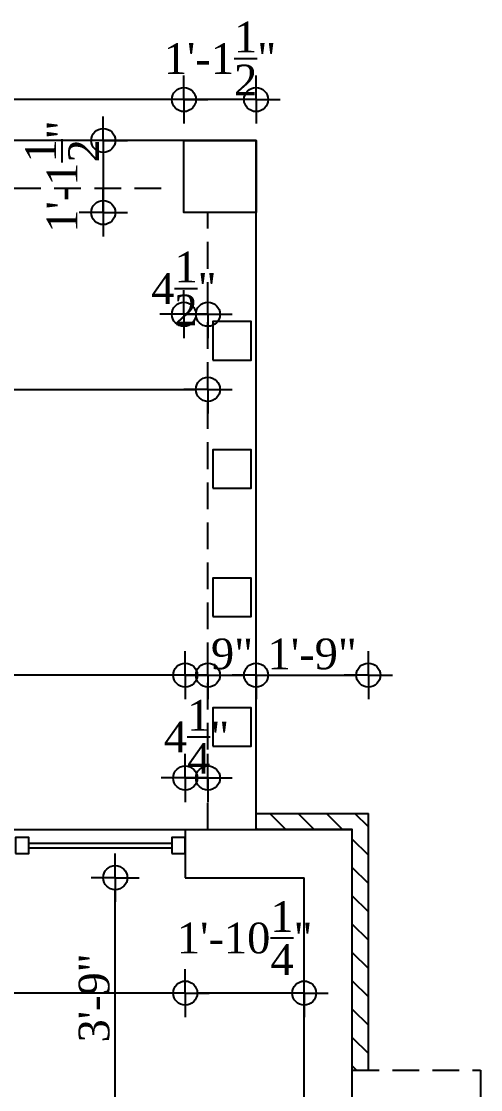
# Model space of a CAD drawing. Extents: x -4781 to 3971, y -2954 to -1072.
# Drawn here: x -4349.7 to -4263.8, y -1891.3 to -1691.4 of the extents above; entities that cross this region are included whole.
import ezdxf

# ---------------------------------------------------------------- set-up
doc = ezdxf.new("R2010")
doc.units = 0
doc.header["$LTSCALE"] = 20
doc.header["$MEASUREMENT"] = 0
doc.header["$PDMODE"] = 34
doc.linetypes.add('HIDDEN', pattern=[0.375, 0.25, -0.125])
doc.layers.get('0').update_dxf_attribs({"linetype": 'CONTINUOUS'})
doc.layers.get('DEFPOINTS').update_dxf_attribs({"linetype": 'CONTINUOUS'})
doc.layers.add('area', color=3, linetype='CONTINUOUS', plot=False)
for name, color, linetype in [('DIMLINE', 254, 'CONTINUOUS'), ('glass', 4, 'CONTINUOUS'), ('Roof lilne', 31, 'CONTINUOUS'), ('wall', 13, 'CONTINUOUS')]:
    doc.layers.add(name, color=color, linetype=linetype)
doc.styles.add('DIMTEXT', font='times_1.ttf')
doc.dimstyles.new('ARCH_48_0', dxfattribs={"dimtxt": 5.75, "dimasz": 2.25, "dimexe": 0.25, "dimexo": 0, "dimgap": 1, "dimtad": 1, "dimzin": 3, "dimdsep": 46, "dimlunit": 4, "dimtxsty": 'DIMTEXT', "dimblk": 'BLK', "dimcen": 0, "dimdle": 0.09375, "dimse1": 1, "dimse2": 1, "dimclrd": 254, "dimclrt": 3, "dimadec": 1, "dimazin": 0, "dimtfac": 1, "dimtix": 1, "dimtmove": 2, "dimatfit": 3, "dimldrblk": 'NONE', "dimfxl": 0.25, "dimtvp": 1.4625, "dimtolj": 1, "dimtzin": 15, "dimarcsym": 0})

# ---------------------------------------------------------------- blocks, each defined once
blk = doc.blocks.new('BLK')
for q in [(0, 2), (-2, 0), (2, 0), (0, -2)]:
    blk.add_line((0, 0), q)
blk.add_circle((0, 0), 1)
blk = doc.blocks.new('*D704')
at = {"layer": 'DEFPOINTS', "color": 0, "lineweight": -2, "transparency": 16777216}
for p in [(-4421.36, -1851.65), (-4332.11, -1851.65), (-4296.77, -1896.65)]:
    blk.add_point(p, dxfattribs=at)
at = {"layer": 'DIMLINE', "color": 254, "lineweight": -2, "transparency": 16777216}
blk.add_line((-4332.11, -1894.4), (-4332.11, -1853.9), dxfattribs=at)
at = {"layer": 'DIMLINE', "color": 254, "lineweight": -2, "transparency": 16777216, "xscale": 2.25, "yscale": 2.25, "zscale": 2.25}
for p, rotation in [((-4332.11, -1851.65), 90), ((-4332.11, -1896.65), 270)]:
    blk.add_blockref('BLK', p, dxfattribs=dict(at, rotation=rotation))
at = {"layer": 'DIMLINE', "color": 3, "lineweight": -2, "transparency": 16777216, "insert": (-4336.05, -1874.15), "char_height": 5.75, "attachment_point": 5, "rotation": 90, "style": 'DIMTEXT'}
blk.add_mtext('\\A1;3\'-9"', dxfattribs=at)
blk = doc.blocks.new('_None')
blk = doc.blocks.new('*D705')
at = {"layer": 'DEFPOINTS', "color": 0, "lineweight": -2, "transparency": 16777216}
for p in [(-4319.02, -1850.13), (-4319.02, -1873.25), (-4296.77, -1890.49)]:
    blk.add_point(p, dxfattribs=at)
at = {"layer": 'DIMLINE', "color": 254, "lineweight": -2, "transparency": 16777216}
blk.add_line((-4299.02, -1873.25), (-4316.77, -1873.25), dxfattribs=at)
at = {"layer": 'DIMLINE', "color": 254, "lineweight": -2, "transparency": 16777216, "xscale": 2.25, "yscale": 2.25, "zscale": 2.25, "rotation": 180}
blk.add_blockref('BLK', (-4319.02, -1873.25), dxfattribs=at)
at = {"layer": 'DIMLINE', "color": 254, "lineweight": -2, "transparency": 16777216, "xscale": 2.25, "yscale": 2.25, "zscale": 2.25}
blk.add_blockref('BLK', (-4296.77, -1873.25), dxfattribs=at)
at = {"layer": 'DIMLINE', "color": 3, "lineweight": -2, "transparency": 16777216, "insert": (-4307.9, -1862.94), "char_height": 5.75, "attachment_point": 5, "style": 'DIMTEXT'}
blk.add_mtext('\\A1;1\'-10{\\H1.000000x;\\S1/4;}"', dxfattribs=at)
blk = doc.blocks.new('*D706')
at = {"layer": 'DEFPOINTS', "color": 0, "lineweight": -2, "transparency": 16777216}
for p in [(-4319.02, -1847.15), (-4412.52, -1851.65), (-4412.52, -1873.25)]:
    blk.add_point(p, dxfattribs=at)
at = {"layer": 'DIMLINE', "color": 254, "lineweight": -2, "transparency": 16777216}
blk.add_line((-4321.27, -1873.25), (-4410.27, -1873.25), dxfattribs=at)
at = {"layer": 'DIMLINE', "color": 254, "lineweight": -2, "transparency": 16777216, "xscale": 2.25, "yscale": 2.25, "zscale": 2.25, "rotation": 180}
blk.add_blockref('BLK', (-4412.52, -1873.25), dxfattribs=at)
at = {"layer": 'DIMLINE', "color": 254, "lineweight": -2, "transparency": 16777216, "xscale": 2.25, "yscale": 2.25, "zscale": 2.25}
blk.add_blockref('BLK', (-4319.02, -1873.25), dxfattribs=at)
at = {"layer": 'DIMLINE', "color": 3, "lineweight": -2, "transparency": 16777216, "insert": (-4365.77, -1865.5), "char_height": 5.75, "attachment_point": 5, "style": 'DIMTEXT'}
blk.add_mtext('\\A1;7\'-9{\\H1.000000x;\\S1/2;}"', dxfattribs=at)
blk = doc.blocks.new('*D726')
at = {"layer": 'DEFPOINTS', "color": 0, "lineweight": -2, "transparency": 16777216}
for p in [(-4412.52, -1813.74), (-4319.02, -1842.65), (-4412.52, -1847.15)]:
    blk.add_point(p, dxfattribs=at)
at = {"layer": 'DIMLINE', "color": 254, "lineweight": -2, "transparency": 16777216}
blk.add_line((-4321.27, -1813.74), (-4410.27, -1813.74), dxfattribs=at)
at = {"layer": 'DIMLINE', "color": 254, "lineweight": -2, "transparency": 16777216, "xscale": 2.25, "yscale": 2.25, "zscale": 2.25, "rotation": 180}
blk.add_blockref('BLK', (-4412.52, -1813.74), dxfattribs=at)
at = {"layer": 'DIMLINE', "color": 254, "lineweight": -2, "transparency": 16777216, "xscale": 2.25, "yscale": 2.25, "zscale": 2.25}
blk.add_blockref('BLK', (-4319.02, -1813.74), dxfattribs=at)
at = {"layer": 'DIMLINE', "color": 3, "lineweight": -2, "transparency": 16777216, "insert": (-4365.77, -1805.98), "char_height": 5.75, "attachment_point": 5, "style": 'DIMTEXT'}
blk.add_mtext('\\A1;7\'-9{\\H1.000000x;\\S1/2;}"', dxfattribs=at)
blk = doc.blocks.new('*D727')
at = {"layer": 'DEFPOINTS', "color": 0, "lineweight": -2, "transparency": 16777216}
for p in [(-4305.77, -1813.74), (-4314.77, -1817.66), (-4305.77, -1820.18)]:
    blk.add_point(p, dxfattribs=at)
at = {"layer": 'DIMLINE', "color": 254, "lineweight": -2, "transparency": 16777216}
blk.add_line((-4312.52, -1813.74), (-4308.02, -1813.74), dxfattribs=at)
at = {"layer": 'DIMLINE', "color": 254, "lineweight": -2, "transparency": 16777216, "xscale": 2.25, "yscale": 2.25, "zscale": 2.25, "rotation": 180}
blk.add_blockref('BLK', (-4314.77, -1813.74), dxfattribs=at)
at = {"layer": 'DIMLINE', "color": 254, "lineweight": -2, "transparency": 16777216, "xscale": 2.25, "yscale": 2.25, "zscale": 2.25}
blk.add_blockref('BLK', (-4305.77, -1813.74), dxfattribs=at)
at = {"layer": 'DIMLINE', "color": 3, "lineweight": -2, "transparency": 16777216, "insert": (-4310.27, -1809.8), "char_height": 5.75, "attachment_point": 5, "style": 'DIMTEXT'}
blk.add_mtext('\\A1;9"', dxfattribs=at)
blk = doc.blocks.new('*D731')
at = {"layer": 'DEFPOINTS', "color": 0, "lineweight": -2, "transparency": 16777216}
for p in [(-4319.27, -1706), (-4319.27, -1713.65), (-4305.77, -1713.65)]:
    blk.add_point(p, dxfattribs=at)
at = {"layer": 'DIMLINE', "color": 254, "lineweight": -2, "transparency": 16777216}
for p, q in [((-4321.52, -1706), (-4323.77, -1706)), ((-4305.77, -1706), (-4319.27, -1706)), ((-4303.52, -1706), (-4301.27, -1706))]:
    blk.add_line(p, q, dxfattribs=at)
at = {"layer": 'DIMLINE', "color": 254, "lineweight": -2, "transparency": 16777216, "xscale": 2.25, "yscale": 2.25, "zscale": 2.25}
blk.add_blockref('BLK', (-4319.27, -1706), dxfattribs=at)
at = {"layer": 'DIMLINE', "color": 254, "lineweight": -2, "transparency": 16777216, "xscale": 2.25, "yscale": 2.25, "zscale": 2.25, "rotation": 180}
blk.add_blockref('BLK', (-4305.77, -1706), dxfattribs=at)
at = {"layer": 'DIMLINE', "color": 3, "lineweight": -2, "transparency": 16777216, "insert": (-4312.52, -1698.31), "char_height": 5.75, "attachment_point": 5, "style": 'DIMTEXT'}
blk.add_mtext('\\A1;1\'-1{\\H1.000000x;\\S1/2;}"', dxfattribs=at)
blk = doc.blocks.new('*D732')
at = {"layer": 'DEFPOINTS', "color": 0, "lineweight": -2, "transparency": 16777216}
for p in [(-4430.27, -1706), (-4430.27, -1713.65), (-4319.27, -1713.65)]:
    blk.add_point(p, dxfattribs=at)
at = {"layer": 'DIMLINE', "color": 254, "lineweight": -2, "transparency": 16777216}
blk.add_line((-4321.52, -1706), (-4428.02, -1706), dxfattribs=at)
at = {"layer": 'DIMLINE', "color": 254, "lineweight": -2, "transparency": 16777216, "xscale": 2.25, "yscale": 2.25, "zscale": 2.25, "rotation": 180}
blk.add_blockref('BLK', (-4430.27, -1706), dxfattribs=at)
at = {"layer": 'DIMLINE', "color": 254, "lineweight": -2, "transparency": 16777216, "xscale": 2.25, "yscale": 2.25, "zscale": 2.25}
blk.add_blockref('BLK', (-4319.27, -1706), dxfattribs=at)
at = {"layer": 'DIMLINE', "color": 3, "lineweight": -2, "transparency": 16777216, "insert": (-4374.77, -1702.07), "char_height": 5.75, "attachment_point": 5, "style": 'DIMTEXT'}
blk.add_mtext('\\A1;9\'-3"', dxfattribs=at)
blk = doc.blocks.new('*D733')
at = {"layer": 'DEFPOINTS', "color": 0, "lineweight": -2, "transparency": 16777216}
for p in [(-4315.02, -1713.65), (-4334.35, -1727.15), (-4315.02, -1727.15)]:
    blk.add_point(p, dxfattribs=at)
at = {"layer": 'DIMLINE', "color": 254, "lineweight": -2, "transparency": 16777216}
for p, q in [((-4334.35, -1711.4), (-4334.35, -1709.15)), ((-4334.35, -1713.65), (-4334.35, -1727.15)), ((-4334.35, -1729.4), (-4334.35, -1731.65))]:
    blk.add_line(p, q, dxfattribs=at)
at = {"layer": 'DIMLINE', "color": 254, "lineweight": -2, "transparency": 16777216, "xscale": 2.25, "yscale": 2.25, "zscale": 2.25}
for p, rotation in [((-4334.35, -1713.65), 270), ((-4334.35, -1727.15), 90)]:
    blk.add_blockref('BLK', p, dxfattribs=dict(at, rotation=rotation))
at = {"layer": 'DIMLINE', "color": 3, "lineweight": -2, "transparency": 16777216, "insert": (-4342.05, -1720.4), "char_height": 5.75, "attachment_point": 5, "rotation": 90, "style": 'DIMTEXT'}
blk.add_mtext('\\A1;1\'-1{\\H1.000000x;\\S1/2;}"', dxfattribs=at)
blk = doc.blocks.new('*D734')
at = {"layer": 'DEFPOINTS', "color": 0, "lineweight": -2, "transparency": 16777216}
for p in [(-4319.27, -1727.15), (-4314.77, -1727.15), (-4319.27, -1746.19)]:
    blk.add_point(p, dxfattribs=at)
at = {"layer": 'DIMLINE', "color": 254, "lineweight": -2, "transparency": 16777216}
for p, q in [((-4321.52, -1746.19), (-4323.77, -1746.19)), ((-4314.77, -1746.19), (-4319.27, -1746.19)), ((-4312.52, -1746.19), (-4310.27, -1746.19))]:
    blk.add_line(p, q, dxfattribs=at)
at = {"layer": 'DIMLINE', "color": 254, "lineweight": -2, "transparency": 16777216, "xscale": 2.25, "yscale": 2.25, "zscale": 2.25}
blk.add_blockref('BLK', (-4319.27, -1746.19), dxfattribs=at)
at = {"layer": 'DIMLINE', "color": 254, "lineweight": -2, "transparency": 16777216, "xscale": 2.25, "yscale": 2.25, "zscale": 2.25, "rotation": 180}
blk.add_blockref('BLK', (-4314.77, -1746.19), dxfattribs=at)
at = {"layer": 'DIMLINE', "color": 3, "lineweight": -2, "transparency": 16777216, "insert": (-4319.27, -1741.36), "char_height": 5.75, "attachment_point": 5, "style": 'DIMTEXT'}
blk.add_mtext('\\A1;4{\\H1.000000x;\\S1/2;}"', dxfattribs=at)
blk = doc.blocks.new('*D737')
at = {"layer": 'DEFPOINTS', "color": 0, "lineweight": -2, "transparency": 16777216}
for p in [(-4284.77, -1813.74), (-4284.77, -1839.65), (-4305.77, -1841.15)]:
    blk.add_point(p, dxfattribs=at)
at = {"layer": 'DIMLINE', "color": 254, "lineweight": -2, "transparency": 16777216}
blk.add_line((-4303.52, -1813.74), (-4287.02, -1813.74), dxfattribs=at)
at = {"layer": 'DIMLINE', "color": 254, "lineweight": -2, "transparency": 16777216, "xscale": 2.25, "yscale": 2.25, "zscale": 2.25, "rotation": 180}
blk.add_blockref('BLK', (-4305.77, -1813.74), dxfattribs=at)
at = {"layer": 'DIMLINE', "color": 254, "lineweight": -2, "transparency": 16777216, "xscale": 2.25, "yscale": 2.25, "zscale": 2.25}
blk.add_blockref('BLK', (-4284.77, -1813.74), dxfattribs=at)
at = {"layer": 'DIMLINE', "color": 3, "lineweight": -2, "transparency": 16777216, "insert": (-4295.27, -1809.8), "char_height": 5.75, "attachment_point": 5, "style": 'DIMTEXT'}
blk.add_mtext('\\A1;1\'-9"', dxfattribs=at)
blk = doc.blocks.new('*D773')
at = {"layer": 'DEFPOINTS', "color": 0, "lineweight": -2, "transparency": 16777216}
for p in [(-4314.77, -1760.24), (-4434.77, -1771.74), (-4314.77, -1784.9)]:
    blk.add_point(p, dxfattribs=at)
at = {"layer": 'DIMLINE', "color": 254, "lineweight": -2, "transparency": 16777216}
blk.add_line((-4432.52, -1760.24), (-4317.02, -1760.24), dxfattribs=at)
at = {"layer": 'DIMLINE', "color": 254, "lineweight": -2, "transparency": 16777216, "xscale": 2.25, "yscale": 2.25, "zscale": 2.25, "rotation": 180}
blk.add_blockref('BLK', (-4434.77, -1760.24), dxfattribs=at)
at = {"layer": 'DIMLINE', "color": 254, "lineweight": -2, "transparency": 16777216, "xscale": 2.25, "yscale": 2.25, "zscale": 2.25}
blk.add_blockref('BLK', (-4314.77, -1760.24), dxfattribs=at)
at = {"layer": 'DIMLINE', "color": 3, "lineweight": -2, "transparency": 16777216, "insert": (-4374.77, -1756.32), "char_height": 5.75, "attachment_point": 5, "style": 'DIMTEXT'}
blk.add_mtext('\\A1;10\'-0"', dxfattribs=at)
blk = doc.blocks.new('*D777')
at = {"layer": 'DEFPOINTS', "color": 0, "lineweight": -2, "transparency": 16777216}
for p in [(-4314.77, -1832.99), (-4319.02, -1842.65), (-4314.77, -1842.65)]:
    blk.add_point(p, dxfattribs=at)
at = {"layer": 'DIMLINE', "color": 254, "lineweight": -2, "transparency": 16777216}
for p, q in [((-4321.27, -1832.99), (-4323.52, -1832.99)), ((-4319.02, -1832.99), (-4314.77, -1832.99)), ((-4312.52, -1832.99), (-4310.27, -1832.99))]:
    blk.add_line(p, q, dxfattribs=at)
at = {"layer": 'DIMLINE', "color": 254, "lineweight": -2, "transparency": 16777216, "xscale": 2.25, "yscale": 2.25, "zscale": 2.25}
blk.add_blockref('BLK', (-4319.02, -1832.99), dxfattribs=at)
at = {"layer": 'DIMLINE', "color": 254, "lineweight": -2, "transparency": 16777216, "xscale": 2.25, "yscale": 2.25, "zscale": 2.25, "rotation": 180}
blk.add_blockref('BLK', (-4314.77, -1832.99), dxfattribs=at)
at = {"layer": 'DIMLINE', "color": 3, "lineweight": -2, "transparency": 16777216, "insert": (-4316.9, -1825.29), "char_height": 5.75, "attachment_point": 5, "style": 'DIMTEXT'}
blk.add_mtext('\\A1;4{\\H1.000000x;\\S1/4;}"', dxfattribs=at)

msp = doc.modelspace()

# ---------------------------------------------------------------- hatches: boundary and pattern name
at = {"lineweight": -2}
h = msp.add_hatch(dxfattribs=at)
h.set_pattern_fill('ANSI31', color=8, scale=30, style=0)
h.set_pattern_definition([(135, (-6578.3186, -1001.7172), (2.6516504, 2.6516504), [])])
h.paths.add_polyline_path([(-4284.772, -1887.654), (-4284.772, -1839.654), (-4305.772, -1839.654), (-4305.772, -1842.654), (-4287.772, -1842.654), (-4287.772, -1887.654)])

# ---------------------------------------------------------------- linework, layer by layer
for p, q in [((-4319.272, -1713.654), (-4430.272, -1713.654)), ((-4305.772, -1842.654), (-4305.772, -1727.154)), ((-4412.517, -1842.654), (-4319.022, -1842.654))]:
    msp.add_line(p, q)
at = {"linetype": 'HIDDEN'}
for p, q in [((-4323.522, -1722.654), (-4430.272, -1722.654)), ((-4314.772, -1842.654), (-4314.772, -1727.154))]:
    msp.add_line(p, q, dxfattribs=at)
at = {"lineweight": -2}
for points in [[(-4313.872, -1754.754), (-4306.672, -1754.754), (-4306.672, -1747.554), (-4313.872, -1747.554)], [(-4313.872, -1778.754), (-4306.672, -1778.754), (-4306.672, -1771.554), (-4313.872, -1771.554)], [(-4313.872, -1802.754), (-4306.672, -1802.754), (-4306.672, -1795.554), (-4313.872, -1795.554)], [(-4313.872, -1827.054), (-4306.672, -1827.054), (-4306.672, -1819.854), (-4313.872, -1819.854)]]:
    msp.add_lwpolyline(points, close=True, dxfattribs=at)
at = {"color": 2, "lineweight": -2}
for points in [[(-4350.772, -1847.154), (-4348.272, -1847.154), (-4348.272, -1844.154), (-4350.772, -1844.154)], [(-4321.522, -1847.154), (-4319.022, -1847.154), (-4319.022, -1844.154), (-4321.522, -1844.154)]]:
    msp.add_lwpolyline(points, close=True, dxfattribs=at)
at = {"layer": 'area', "lineweight": -2}
msp.add_lwpolyline([(-4734.772, -1713.654), (-4734.772, -1842.654), (-4752.772, -1842.654), (-4752.772, -2076.654), (-4619.022, -2076.654), (-4619.022, -2145.654), (-4421.522, -2145.654), (-4421.522, -2076.654), (-4287.772, -2076.654), (-4287.772, -1842.654), (-4305.772, -1842.654), (-4305.772, -1713.654), (-4443.772, -1713.654), (-4443.772, -1737.654), (-4596.772, -1737.654), (-4596.772, -1713.654), (-4734.772, -1713.654)], dxfattribs=at)
at = {"layer": 'glass', "lineweight": -2}
msp.add_lwpolyline([(-4321.522, -1846.095), (-4348.272, -1846.095), (-4348.272, -1845.213), (-4321.522, -1845.213)], close=True, dxfattribs=at)
at = {"layer": 'Roof lilne', "linetype": 'HIDDEN'}
for p, q in [((-4287.772, -1887.654), (-4263.772, -1887.654)), ((-4263.772, -1887.654), (-4263.772, -1929.654))]:
    msp.add_line(p, q, dxfattribs=at)
at = {"layer": 'wall'}
for p, q in [((-4305.772, -1839.654), (-4284.772, -1839.654)), ((-4319.022, -1842.654), (-4319.022, -1851.654)), ((-4287.772, -1896.654), (-4287.772, -1842.654)), ((-4296.772, -1896.654), (-4296.772, -1851.654)), ((-4287.772, -1887.654), (-4284.772, -1887.654))]:
    msp.add_line(p, q, dxfattribs=at)
at = {"layer": 'wall', "lineweight": -2}
for p, q in [((-4305.772, -1842.654), (-4305.772, -1839.654)), ((-4284.772, -1887.654), (-4284.772, -1839.654)), ((-4319.022, -1842.654), (-4287.772, -1842.654)), ((-4319.022, -1851.654), (-4296.772, -1851.654))]:
    msp.add_line(p, q, dxfattribs=at)
msp.add_lwpolyline([(-4305.772, -1727.154), (-4319.272, -1727.154), (-4319.272, -1713.654), (-4305.772, -1713.654), (-4305.772, -1727.154)], dxfattribs=at)

# ---------------------------------------------------------------- dimensions: what is measured, and where the dimension line sits
at = {"layer": 'DIMLINE', "lineweight": -2}
for base, p1, p2, angle, picture, middle in [((-4319.272, -1706.002), (-4305.772, -1713.654), (-4319.272, -1713.654), 180, '*D731', (-4312.522, -1698.306)), ((-4430.272, -1706.002), (-4319.272, -1713.654), (-4430.272, -1713.654), 180, '*D732', (-4374.772, -1702.069)), ((-4334.355, -1727.154), (-4315.022, -1713.654), (-4315.022, -1727.154), 90, '*D733', (-4342.051, -1720.404)), ((-4412.517297, -1813.736766), (-4319.022299, -1842.654128), (-4412.517297, -1847.154128), 180, '*D726', (-4365.769798, -1805.982831)), ((-4305.772, -1813.737), (-4314.772, -1817.662), (-4305.772, -1820.179), 180, '*D727', (-4310.272, -1809.804)), ((-4332.112, -1851.654), (-4296.772, -1896.654), (-4421.362, -1851.654), 90, '*D704', (-4336.045, -1874.154)), ((-4412.517297, -1873.253962), (-4319.022299, -1847.154128), (-4412.517297, -1851.654128), 180, '*D706', (-4365.769798, -1865.500027))]:
    dim = msp.add_linear_dim(base=base, p1=p1, p2=p2, angle=angle, dimstyle='ARCH_48_0', override={"dimfxl": 0.18}, dxfattribs=at)
    dim.commit()
    dim.dimension.update_dxf_attribs({"geometry": picture, "text_midpoint": middle})
for base, p1, p2, picture, middle in [((-4319.272, -1746.185), (-4314.772, -1727.154), (-4319.272, -1727.154), '*D734', (-4319.272, -1741.359)), ((-4319.022, -1873.254), (-4296.772, -1890.495), (-4319.022, -1850.127), '*D705', (-4307.897, -1862.941))]:
    dim = msp.add_linear_dim(base=base, p1=p1, p2=p2, angle=180, dimstyle='ARCH_48_0', override={"dimfxl": 0.18}, dxfattribs=at)
    dim.commit()
    dim.dimension.update_dxf_attribs({"geometry": picture, "text_midpoint": middle, "dimtype": 160})
for base, p1, p2, picture, middle in [((-4314.772, -1760.243), (-4434.772, -1771.739), (-4314.772, -1784.904), '*D773', (-4374.772, -1756.319)), ((-4284.772, -1813.737), (-4305.772, -1841.154), (-4284.772, -1839.654), '*D737', (-4295.272, -1809.804))]:
    dim = msp.add_linear_dim(base=base, p1=p1, p2=p2, dimstyle='ARCH_48_0', override={"dimfxl": 0.18}, dxfattribs=at)
    dim.commit()
    dim.dimension.update_dxf_attribs({"geometry": picture, "text_midpoint": middle})
dim = msp.add_linear_dim(base=(-4314.772, -1832.985), p1=(-4319.022, -1842.654), p2=(-4314.772, -1842.654), dimstyle='ARCH_48_0', dxfattribs=at)
dim.commit()
dim.dimension.update_dxf_attribs({"geometry": '*D777', "text_midpoint": (-4316.897, -1825.289)})

doc.saveas('drawing.dxf')
